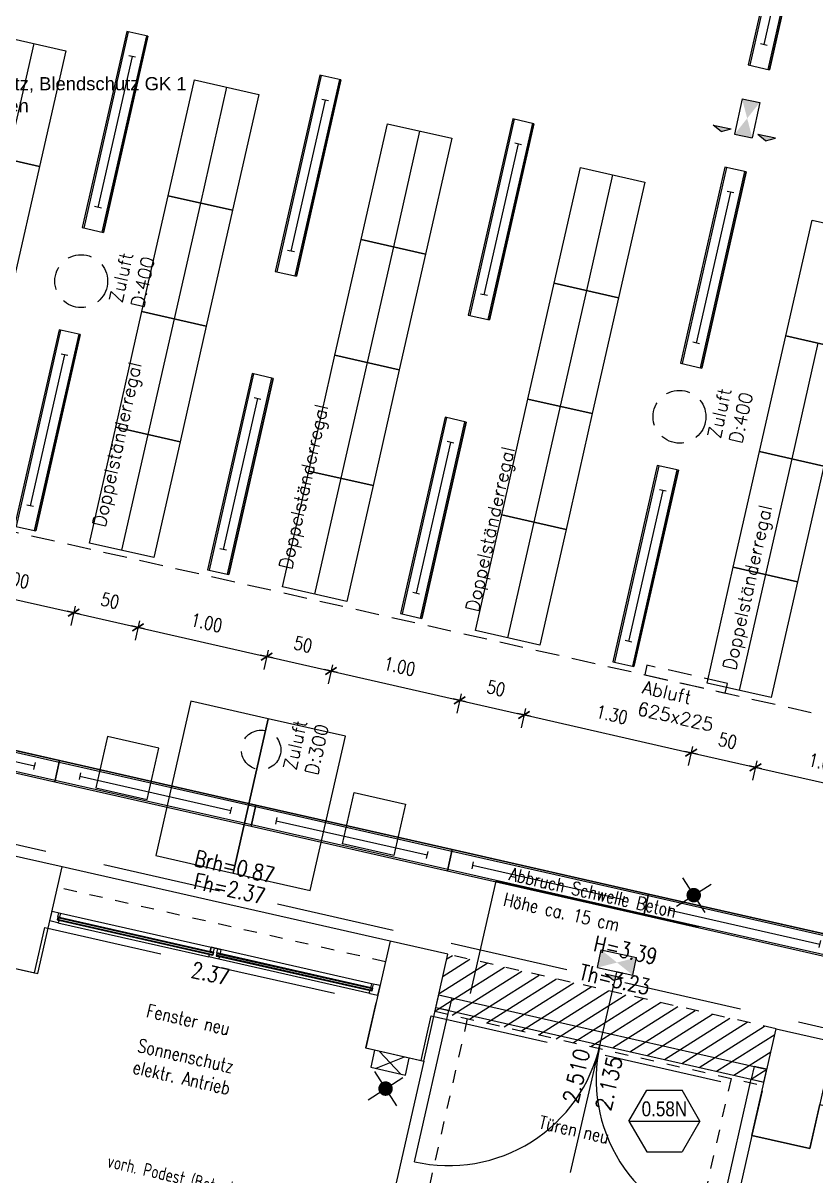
# Model space of a CAD drawing. Header units: metres. Extents: x -7 to 99688, y -10762 to -90.
# Drawn here: x 97.81 to 103.82, y -148.47 to -139.73 of the extents above; entities that cross this region are included whole.
import ezdxf
from ezdxf.enums import TextEntityAlignment as Align

# ---------------------------------------------------------------- set-up
doc = ezdxf.new("R2010")
doc.units = ezdxf.units.M
doc.header["$LTSCALE"] = 0.03
for name, pattern in [('DOT', [0]), ('GESTRICHELT', [9, 6, -3]), ('GESTRICHELT2', [4.5, 3, -1.5])]:
    doc.linetypes.add(name, pattern=pattern)
doc.layers.get('0').update_dxf_attribs({"linetype": 'CONTINUOUS'})
doc.layers.get('Defpoints').update_dxf_attribs({"linetype": 'CONTINUOUS'})
for name, color, linetype in [('A_abriss', 44, '_ABBRUCH'), ('A_ansicht', 9, 'CONTINUOUS'), ('A_bemaßung', 2, 'CONTINUOUS'), ('A_Deckenplan', 8, 'CONTINUOUS'), ('A_fenster', 7, 'CONTINUOUS'), ('A_Höhen', 3, 'CONTINUOUS'), ('A_möbel_neu', 1, 'CONTINUOUS'), ('A_NR_TÜR', 1, 'CONTINUOUS'), ('A_räume', 5, 'CONTINUOUS'), ('A_text', 5, 'CONTINUOUS'), ('A_treppe', 3, 'CONTINUOUS'), ('A_Tuer_neu', 1, 'CONTINUOUS'), ('A_Tuernummer_neu', 10, 'CONTINUOUS'), ('A_TXT-TUER', 1, 'CONTINUOUS'), ('A_verdeckt', 8, 'GESTRICHELT2'), ('A_wände', 6, 'CONTINUOUS'), ('CKMA0002', 2, 'CONTINUOUS'), ('E__LEUCHTEN', 6, 'CONTINUOUS')]:
    doc.layers.add(name, color=color, linetype=linetype)
doc.styles.add('arial-n', font='ARIALN.TTF')
doc.styles.add('BOLDSIMP_FNT', font='TXT.shx', dxfattribs={"width": 0.9, "height": 0.12})
doc.styles.add('NORM', font='simplex.shx', dxfattribs={"width": 0.7, "bigfont": 'bigfont.shx'})
doc.styles.add('PITSIMP8', font='PITSIMP8.SHX')
doc.styles.add('S70', font='DIN.SHX', dxfattribs={"width": 0.8, "height": 0.1})
doc.styles.add('SIMPLEX', font='simplex.shx', dxfattribs={"width": 0.8, "height": 0.1})
doc.styles.get("Standard").update_dxf_attribs({"font": 'txt', "height": 1})
doc.linetypes.add('_ABBRUCH', pattern='A,25,[101,cadkon.shx,S=3.5,R=0,X=0,Y=0],25', length=50)
doc.dimstyles.get("Standard").update_dxf_attribs({"dimtxt": 0.1, "dimasz": 0.05, "dimexe": 0.1, "dimexo": 0, "dimgap": 0.1, "dimtad": 1, "dimdec": 4, "dimrnd": 0.0025, "dimzin": 0, "dimdsep": 46, "dimtxsty": 'SIMPLEX', "dimblk": 'DIMCROSS', "dimblk1": 'DIMCROSS', "dimblk2": 'DIMCROSS', "dimsah": 1, "dimcen": 2.5, "dimdle": 0.025, "dimclrd": 1, "dimclre": 1, "dimclrt": 6, "dimadec": 0, "dimazin": 0, "dimtfac": 1, "dimtdec": 4, "dimtix": 1, "dimtmove": 2, "dimatfit": 3, "dimfxl": 1, "dimtvp": 1, "dimtolj": 1, "dimtzin": 0, "dimarcsym": 0})

# ---------------------------------------------------------------- blocks, each defined once
blk = doc.blocks.new('DIMCROSS')
at = {"color": 0, "linetype": 'ByBlock'}
blk.add_line((-1, 0), (1, 0), dxfattribs=at)
at = {"linetype": 'ByBlock'}
blk.add_line((-0.707107, -0.707107), (0.707107, 0.707107), dxfattribs=at)
blk = doc.blocks.new('*D114')
at = {"layer": 'CKMA0002', "color": 1, "lineweight": -2}
for p, q in [((96.7753, -143.8761), (97.1654, -143.9645)), ((97.2252, -143.9268), (97.1921, -144.0731))]:
    blk.add_line(p, q, dxfattribs=at)
at = {"layer": 'Defpoints', "color": 0}
for p in [(97.6428, -139.8257), (98.1305, -139.9363), (97.2142, -143.9756)]:
    blk.add_point(p, dxfattribs=at)
at = {"layer": 'CKMA0002', "color": 1, "lineweight": -2, "xscale": 0.05, "yscale": 0.05, "zscale": 0.05}
for p, rotation in [((96.7266, -143.865), 167.2193749375083), ((97.2142, -143.9756), 347.2193749375083)]:
    blk.add_blockref('DIMCROSS', p, dxfattribs=dict(at, rotation=rotation))
at = {"layer": 'CKMA0002', "color": 6, "insert": (97.0036, -143.774), "char_height": 0.1, "attachment_point": 5, "rotation": 347.21937, "style": 'SIMPLEX'}
blk.add_mtext('\\A1;50{\\A1\\H0.7x\\S;}', dxfattribs=at)
blk = doc.blocks.new('*D115')
at = {"layer": 'CKMA0002', "color": 1, "lineweight": -2}
for p, q in [((97.2629, -143.9867), (98.1406, -144.1857)), ((98.2004, -144.148), (98.1672, -144.2943))]:
    blk.add_line(p, q, dxfattribs=at)
at = {"layer": 'Defpoints', "color": 0}
for p in [(98.1305, -139.9363), (99.1056, -140.1574), (98.1893, -144.1968)]:
    blk.add_point(p, dxfattribs=at)
at = {"layer": 'CKMA0002', "color": 1, "lineweight": -2, "xscale": 0.05, "yscale": 0.05, "zscale": 0.05}
for p, rotation in [((97.2142, -143.9756), 167.2193749375083), ((98.1893, -144.1968), 347.2193749375083)]:
    blk.add_blockref('DIMCROSS', p, dxfattribs=dict(at, rotation=rotation))
at = {"layer": 'CKMA0002', "color": 6, "insert": (97.7349, -143.9399), "char_height": 0.1, "attachment_point": 5, "rotation": 347.21937, "style": 'SIMPLEX'}
blk.add_mtext('\\A1;1.00{\\A1\\H0.7x\\S;}', dxfattribs=at)
blk = doc.blocks.new('*D116')
at = {"layer": 'CKMA0002', "color": 1, "lineweight": -2}
for p, q in [((98.2381, -144.2079), (98.6282, -144.2964)), ((98.688, -144.2587), (98.6548, -144.4049))]:
    blk.add_line(p, q, dxfattribs=at)
at = {"layer": 'Defpoints', "color": 0}
for p in [(99.1056, -140.1574), (99.5932, -140.268), (98.6769, -144.3074)]:
    blk.add_point(p, dxfattribs=at)
at = {"layer": 'CKMA0002', "color": 1, "lineweight": -2, "xscale": 0.05, "yscale": 0.05, "zscale": 0.05}
for p, rotation in [((98.1893, -144.1968), 167.2193749375083), ((98.6769, -144.3074), 347.2193749375083)]:
    blk.add_blockref('DIMCROSS', p, dxfattribs=dict(at, rotation=rotation))
at = {"layer": 'CKMA0002', "color": 6, "insert": (98.4663, -144.1058), "char_height": 0.1, "attachment_point": 5, "rotation": 347.21937, "style": 'SIMPLEX'}
blk.add_mtext('\\A1;50{\\A1\\H0.7x\\S;}', dxfattribs=at)
blk = doc.blocks.new('*D117')
at = {"layer": 'CKMA0002', "color": 1, "lineweight": -2}
for p, q in [((98.7257, -144.3185), (99.6035, -144.5176)), ((99.6633, -144.4799), (99.6301, -144.6262))]:
    blk.add_line(p, q, dxfattribs=at)
at = {"layer": 'Defpoints', "color": 0}
for p in [(99.5932, -140.268), (100.5685, -140.4892), (99.6522, -144.5287)]:
    blk.add_point(p, dxfattribs=at)
at = {"layer": 'CKMA0002', "color": 1, "lineweight": -2, "xscale": 0.05, "yscale": 0.05, "zscale": 0.05}
for p, rotation in [((98.6769, -144.3074), 167.2193749375083), ((99.6522, -144.5287), 347.2193749375083)]:
    blk.add_blockref('DIMCROSS', p, dxfattribs=dict(at, rotation=rotation))
at = {"layer": 'CKMA0002', "color": 6, "insert": (99.1978, -144.2718), "char_height": 0.1, "attachment_point": 5, "rotation": 347.21937, "style": 'SIMPLEX'}
blk.add_mtext('\\A1;1.00{\\A1\\H0.7x\\S;}', dxfattribs=at)
blk = doc.blocks.new('*D118')
at = {"layer": 'CKMA0002', "color": 1, "lineweight": -2}
for p, q in [((99.701, -144.5397), (100.0911, -144.6282)), ((100.1509, -144.5905), (100.1177, -144.7368))]:
    blk.add_line(p, q, dxfattribs=at)
at = {"layer": 'Defpoints', "color": 0}
for p in [(100.5685, -140.4892), (101.0562, -140.5998), (100.1399, -144.6393)]:
    blk.add_point(p, dxfattribs=at)
at = {"layer": 'CKMA0002', "color": 1, "lineweight": -2, "xscale": 0.05, "yscale": 0.05, "zscale": 0.05}
for p, rotation in [((99.6522, -144.5287), 167.2193749375083), ((100.1399, -144.6393), 347.2193749375083)]:
    blk.add_blockref('DIMCROSS', p, dxfattribs=dict(at, rotation=rotation))
at = {"layer": 'CKMA0002', "color": 6, "insert": (99.9292, -144.4377), "char_height": 0.1, "attachment_point": 5, "rotation": 347.21937, "style": 'SIMPLEX'}
blk.add_mtext('\\A1;50{\\A1\\H0.7x\\S;}', dxfattribs=at)
blk = doc.blocks.new('*D119')
at = {"layer": 'CKMA0002', "color": 1, "lineweight": -2}
for p, q in [((100.1886, -144.6503), (101.0662, -144.8494)), ((101.1261, -144.8117), (101.0929, -144.958))]:
    blk.add_line(p, q, dxfattribs=at)
at = {"layer": 'Defpoints', "color": 0}
for p in [(101.0562, -140.5998), (102.0313, -140.821), (101.115, -144.8605)]:
    blk.add_point(p, dxfattribs=at)
at = {"layer": 'CKMA0002', "color": 1, "lineweight": -2, "xscale": 0.05, "yscale": 0.05, "zscale": 0.05}
for p, rotation in [((100.1399, -144.6393), 167.2193749375083), ((101.115, -144.8605), 347.2193749375083)]:
    blk.add_blockref('DIMCROSS', p, dxfattribs=dict(at, rotation=rotation))
at = {"layer": 'CKMA0002', "color": 6, "insert": (100.6606, -144.6036), "char_height": 0.1, "attachment_point": 5, "rotation": 347.21937, "style": 'SIMPLEX'}
blk.add_mtext('\\A1;1.00{\\A1\\H0.7x\\S;}', dxfattribs=at)
blk = doc.blocks.new('*D120')
at = {"layer": 'CKMA0002', "color": 1, "lineweight": -2}
for p, q in [((101.1638, -144.8715), (101.5538, -144.96)), ((101.6137, -144.9223), (101.5805, -145.0686))]:
    blk.add_line(p, q, dxfattribs=at)
at = {"layer": 'Defpoints', "color": 0}
for p in [(102.0313, -140.821), (102.5189, -140.9316), (101.6026, -144.9711)]:
    blk.add_point(p, dxfattribs=at)
at = {"layer": 'CKMA0002', "color": 1, "lineweight": -2, "xscale": 0.05, "yscale": 0.05, "zscale": 0.05}
for p, rotation in [((101.115, -144.8605), 167.2193749375083), ((101.6026, -144.9711), 347.2193749375083)]:
    blk.add_blockref('DIMCROSS', p, dxfattribs=dict(at, rotation=rotation))
at = {"layer": 'CKMA0002', "color": 6, "insert": (101.392, -144.7695), "char_height": 0.1, "attachment_point": 5, "rotation": 347.21937, "style": 'SIMPLEX'}
blk.add_mtext('\\A1;50{\\A1\\H0.7x\\S;}', dxfattribs=at)
blk = doc.blocks.new('*D121')
at = {"layer": 'CKMA0002', "color": 1, "lineweight": -2}
for p, q in [((101.6514, -144.9821), (102.8216, -145.2476)), ((102.8815, -145.2099), (102.8483, -145.3562))]:
    blk.add_line(p, q, dxfattribs=at)
at = {"layer": 'Defpoints', "color": 0}
for p in [(102.5189, -140.9316), (103.7867, -141.2192), (102.8704, -145.2587)]:
    blk.add_point(p, dxfattribs=at)
at = {"layer": 'CKMA0002', "color": 1, "lineweight": -2, "xscale": 0.05, "yscale": 0.05, "zscale": 0.05}
for p, rotation in [((101.6026, -144.9711), 167.2193749375083), ((102.8704, -145.2587), 347.2193749375083)]:
    blk.add_blockref('DIMCROSS', p, dxfattribs=dict(at, rotation=rotation))
at = {"layer": 'CKMA0002', "color": 6, "insert": (102.2697, -144.9686), "char_height": 0.1, "attachment_point": 5, "rotation": 347.21937, "style": 'SIMPLEX'}
blk.add_mtext('\\A1;1.30{\\A1\\H0.7x\\S;}', dxfattribs=at)
blk = doc.blocks.new('*D122')
at = {"layer": 'CKMA0002', "color": 1, "lineweight": -2}
for p, q in [((102.9192, -145.2697), (103.3092, -145.3582)), ((103.3691, -145.3205), (103.3359, -145.4668))]:
    blk.add_line(p, q, dxfattribs=at)
at = {"layer": 'Defpoints', "color": 0}
for p in [(103.7867, -141.2192), (104.2743, -141.3298), (103.358, -145.3693)]:
    blk.add_point(p, dxfattribs=at)
at = {"layer": 'CKMA0002', "color": 1, "lineweight": -2, "xscale": 0.05, "yscale": 0.05, "zscale": 0.05}
for p, rotation in [((102.8704, -145.2587), 167.2193749375083), ((103.358, -145.3693), 347.2193749375083)]:
    blk.add_blockref('DIMCROSS', p, dxfattribs=dict(at, rotation=rotation))
at = {"layer": 'CKMA0002', "color": 6, "insert": (103.1474, -145.1677), "char_height": 0.1, "attachment_point": 5, "rotation": 347.21937, "style": 'SIMPLEX'}
blk.add_mtext('\\A1;50{\\A1\\H0.7x\\S;}', dxfattribs=at)
blk = doc.blocks.new('*D123')
at = {"layer": 'CKMA0002', "color": 1, "lineweight": -2}
for p, q in [((103.4068, -145.3803), (104.2845, -145.5794)), ((104.3443, -145.5417), (104.3111, -145.688))]:
    blk.add_line(p, q, dxfattribs=at)
at = {"layer": 'Defpoints', "color": 0}
for p in [(104.2743, -141.3298), (105.2496, -141.551), (104.3332, -145.5905)]:
    blk.add_point(p, dxfattribs=at)
at = {"layer": 'CKMA0002', "color": 1, "lineweight": -2, "xscale": 0.05, "yscale": 0.05, "zscale": 0.05}
for p, rotation in [((103.358, -145.3693), 167.2193749375083), ((104.3332, -145.5905), 347.2193749375083)]:
    blk.add_blockref('DIMCROSS', p, dxfattribs=dict(at, rotation=rotation))
at = {"layer": 'CKMA0002', "color": 6, "insert": (103.8788, -145.3336), "char_height": 0.1, "attachment_point": 5, "rotation": 347.21937, "style": 'SIMPLEX'}
blk.add_mtext('\\A1;1.00{\\A1\\H0.7x\\S;}', dxfattribs=at)
blk = doc.blocks.new('PU1')
at = {"color": 3}
for p, q in [((-118.6, -55.3), (-118.6, 69.7)), ((-118.6, 69.7), (131.4, 69.7)), ((131.4, -55.3), (131.4, 69.7)), ((-118.6, -55.3), (131.4, -55.3)), ((-56.1, -86.6), (68.9, -86.6)), ((6.4, -117.8), (-56.1, -86.6)), ((6.4, -117.8), (68.9, -86.6))]:
    blk.add_line(p, q, dxfattribs=at)
for points in [[(-118.6, 69.7), (-118.6, -55.3), (131.4, -55.3), (131.4, 69.7)], [(68.9, -86.6), (-56.1, -86.6), (6.4, -117.8)]]:
    blk.add_solid(points, dxfattribs=at)
blk = doc.blocks.new('PL_PR')
at = {"color": 3}
for p, q in [((123.3, 155), (92.1, 217.5)), ((92.1, 217.5), (92.1, 92.5)), ((123.3, 155), (92.1, 92.5)), ((-126.7, -63.8), (-126.7, 61.2)), ((-126.7, 61.2), (123.3, 61.2)), ((123.3, -63.8), (123.3, 61.2)), ((-126.7, -63.8), (123.3, -63.8)), ((92.1, -220), (92.1, -95)), ((123.3, -157.5), (92.1, -95)), ((123.3, -157.5), (92.1, -220))]:
    blk.add_line(p, q, dxfattribs=at)
for points in [[(92.1, 92.5), (92.1, 217.5), (123.3, 155)], [(-126.7, 61.2), (-126.7, -63.8), (123.3, -63.8), (123.3, 61.2)], [(92.1, -95), (92.1, -220), (123.3, -157.5)]]:
    blk.add_solid(points, dxfattribs=at)
blk = doc.blocks.new('Sich.beleuchtung')
at = {"layer": 'E__LEUCHTEN', "color": 3}
for p, q in [((-100.1, 100.1), (100.1, -100.1)), ((-100.1, -100.1), (100.1, 100.1))]:
    blk.add_line(p, q, dxfattribs=at)
at = {"layer": 'E__LEUCHTEN', "color": 3, "const_width": 50}
blk.add_lwpolyline([(-25, 0, 1), (25, 0, 1)], format="xyb", close=True, dxfattribs=at)
blk = doc.blocks.new('wand1x26W')
at = {"layer": 'E__LEUCHTEN', "color": 6}
for p, q in [((-270, 120), (-270, -120)), ((270, 120), (-270, 120)), ((-191, 120), (191, -120)), ((191, 120), (-191, -120)), ((270, -120), (270, 120)), ((-270, -120), (270, -120))]:
    blk.add_line(p, q, dxfattribs=at)
blk = doc.blocks.new('2DEL_464')
for p, q in [((-0.5, 0.5), (0.5, 0.5)), ((-0.5, 0.425), (0.5, 0.425)), ((-0.3844, 0.16), (-0.3844, -0.16)), ((0.3844, 0.16), (0.3844, -0.16)), ((-0.3844, 0), (0.3844, 0)), ((-0.5, -0.425), (0.5, -0.425))]:
    blk.add_line(p, q)
blk.add_lwpolyline([(-0.5, -0.5), (0.5, -0.5), (0.5, 0.5), (-0.5, 0.5)], close=True)
at = {"style": 'PITSIMP8', "flags": 9}
for tag, p in [('BEZEICHNUNG', (-0.0298, 0.1793)), ('RAUM/GRUPPE', (-0.0298, 0.1593)), ('POS.NR.G-LV', (-0.0298, 0.1393)), ('FABRIKAT', (-0.0298, 0.1193)), ('KENNUNG', (-0.0298, 0.0793)), ('LEISTUNG', (-0.0298, 0.0593)), ('TYP', (-0.0298, 0.0993)), ('VOLUMENSTROM', (-0.0298, 0.0393)), ('DRUCK/-STUFE', (-0.0298, 0.0193)), ('ANSCHLUSS', (-0.0298, -0.0007)), ('TEMPERATUR', (-0.0298, -0.0607)), ('GROESSE', (-0.0298, -0.0207)), ('DN', (-0.0298, -0.0407)), ('SPANNUNG/FREQUENZ', (-0.0298, -0.1207)), ('SCHUTZART', (-0.0298, -0.1007)), ('DREHZAHL', (-0.0298, -0.0807)), ('GEWICHT', (-0.0298, -0.1407)), ('FREI', (-0.0298, -0.1607)), ('FREI', (-0.0298, -0.1807)), ('FREI', (-0.0298, -0.2007))]:
    blk.add_attdef(tag, text='', height=0.01, dxfattribs=at).set_placement(p, align=Align.MIDDLE)
blk = doc.blocks.new('Keller_bibo')
at = {"layer": 'A_verdeckt', "linetype": 'GESTRICHELT', "ltscale": 5}
for points in [[(97.461, -246.8288), (97.8938, -246.927), (97.9716, -246.5844), (100.4794, -247.1532), (100.4017, -247.4958), (100.8239, -247.5916), (100.9008, -247.2527), (103.4076, -247.8213), (103.3307, -248.1602), (103.7694, -248.2597), (103.8455, -247.9246), (106.3348, -248.4893)], [(89.2014, -244.0145), (107.8483, -248.2441), (110.3885, -237.0453), (91.7416, -232.8157), (89.2014, -244.0145)]]:
    blk.add_lwpolyline(points, dxfattribs=at)
blk = doc.blocks.new('Tür-Nr')
at = {"layer": 'A_NR_TÜR'}
for p, q in [((-0.0573, -108.8652), (0.0772, -108.6321)), ((0.0772, -108.6321), (0.3468, -108.6321)), ((0.4812, -108.8652), (0.3468, -108.6321)), ((-0.0573, -108.8652), (0.4812, -108.8652)), ((-0.0573, -108.8652), (0.0772, -109.0983)), ((0.4812, -108.8652), (0.3468, -109.0983)), ((0.0772, -109.0983), (0.3468, -109.0983))]:
    blk.add_line(p, q, dxfattribs=at)
at = {"layer": 'A_TXT-TUER', "style": 'arial-n', "flags": 4}
blk.add_attdef('TÜR-NR.', text='', height=0.1129, dxfattribs=at).set_placement((0.2114, -108.7723), align=Align.MIDDLE_CENTER)
at = {"layer": 'A_TXT-TUER', "style": 'NORM', "width": 0.7}
for tag, flags, p in [('BRANDSCHUTZ', 4, (0.2287, -108.9809)), ('DIN', 5, (0.214, -109.1983)), ('ABMESSUNG', 5, (0.214, -109.3327)), ('MATERIAL', 5, (0.214, -109.4671)), ('WANDART', 5, (0.214, -109.6015)), ('ZARGE', 5, (0.214, -109.7359)), ('SCHLOSS', 5, (0.214, -109.8703)), ('BESCHLÄGE', 5, (0.214, -110.0047)), ('SONSTIGES', 5, (0.214, -110.1391))]:
    blk.add_attdef(tag, text='', height=0.0784, dxfattribs=dict(at, flags=flags)).set_placement(p, align=Align.MIDDLE_CENTER)

msp = doc.modelspace()

# ---------------------------------------------------------------- hatches: boundary and pattern name
at = {"layer": 'A_abriss', "ltscale": 0.3}
h = msp.add_hatch(dxfattribs=at)
h.set_pattern_fill('ANSI31', color=256, scale=0.03, style=0)
h.set_pattern_definition([(212.22175, (84.36615, -137.72674), (0.05078706, -0.08058062), [])])
h.paths.add_polyline_path([(100.95755, -147.09391), (100.97736, -147.09841), (100.97737, -147.09835), (102.20118, -147.37595), (103.347, -147.63583), (103.347, -147.63583), (103.44454, -147.65795), (103.51421, -147.3508), (101.02705, -146.78664)])
h.paths.add_polyline_path([(101.03325, -147.21356), (102.17906, -147.47347), (103.32488, -147.73335), (103.347, -147.63583), (102.20118, -147.37595), (101.05536, -147.11604)])
h.paths.add_polyline_path([(100.93569, -147.19149), (100.95524, -147.19593), (100.95525, -147.19587), (101.03325, -147.21356), (101.05535, -147.11609), (100.95781, -147.09397)])
h.paths.add_polyline_path([(101.02716, -147.24038), (102.17267, -147.5002, 0.0058426), (102.17905, -147.4735, -0.0000065), (102.17906, -147.47347), (101.03325, -147.21356), (101.03323, -147.21362)], flags=17)
h.paths.add_polyline_path([(100.92943, -147.21822), (101.02716, -147.24038), (101.03323, -147.21362), (100.93549, -147.19145)])
h.paths.add_polyline_path([(103.3188, -147.76016), (103.41634, -147.78229), (103.42242, -147.75547), (103.32488, -147.73335)])
h.paths.add_polyline_path([(103.32488, -147.73335), (103.42242, -147.75547), (103.44454, -147.65795), (103.347, -147.63583)])

# ---------------------------------------------------------------- linework, layer by layer
at = {"layer": 'A_ansicht', "color": 9, "linetype": 'Continuous'}
msp.add_line((100.58918, -146.68732), (98.10151, -146.12311), dxfattribs=at)
at = {"layer": 'A_bemaßung'}
msp.add_line((101.95652, -148.44151), (102.30727, -146.92222), dxfattribs=at)
at = {"layer": 'A_Deckenplan', "linetype": 'GESTRICHELT'}
msp.add_line((92.68179, -142.43602), (107.3904, -145.77132), dxfattribs=at)
at = {"layer": 'A_Deckenplan', "color": 5, "linetype": 'GESTRICHELT'}
msp.add_lwpolyline([(102.51862, -144.6673), (103.12815, -144.80551), (103.14473, -144.73237), (102.53521, -144.59416)], close=True, dxfattribs=at)
for centre, radius in [((98.24698, -141.68275), 0.2), ((102.7818, -142.71091), 0.2), ((99.61038, -145.23676), 0.15)]:
    msp.add_circle(centre, radius, dxfattribs=at)
at = {"layer": 'A_fenster', "color": 10, "linetype": 'Continuous'}
for p, q in [((98.06928, -146.50265), (98.07636, -146.47144)), ((98.09001, -146.47454), (99.23193, -146.73352)), ((98.07016, -146.54694), (99.21534, -146.80666)), ((99.23193, -146.73352), (99.22485, -146.76473)), ((99.30605, -146.75033), (99.23193, -146.73352)), ((99.24923, -146.77026), (99.25631, -146.73905)), ((99.27459, -146.77601), (99.28166, -146.7448)), ((100.44796, -147.00931), (99.30605, -146.75033)), ((100.43464, -147.08319), (99.28946, -146.82347)), ((100.45453, -147.04361), (100.46161, -147.01241))]:
    msp.add_line(p, q, dxfattribs=at)
at = {"layer": 'A_fenster', "color": 2}
for p, q in [((98.06928, -146.50265), (98.06398, -146.52605)), ((98.06398, -146.52605), (99.24392, -146.79366)), ((98.0653, -146.5202), (99.24525, -146.78781)), ((98.06796, -146.5085), (99.2479, -146.77611)), ((98.06928, -146.50265), (99.24923, -146.77026)), ((98.07771, -146.51071), (98.07505, -146.52242)), ((99.24923, -146.77026), (99.24392, -146.79366)), ((99.27459, -146.77601), (99.26928, -146.79941)), ((100.44923, -147.06702), (99.26928, -146.79941)), ((100.45055, -147.06117), (99.27061, -146.79356)), ((100.45321, -147.04946), (99.27326, -146.78186)), ((100.45453, -147.04361), (99.27459, -146.77601)), ((100.44346, -147.04725), (100.4408, -147.05896)), ((100.45453, -147.04361), (100.44923, -147.06702))]:
    msp.add_line(p, q, dxfattribs=at)
at = {"layer": 'A_fenster', "color": 10, "linetype": 'Continuous'}
for points in [[(98.02565, -146.45994), (98.09001, -146.47454), (98.08294, -146.50575), (98.06928, -146.50265), (98.06398, -146.52605), (98.08049, -146.5298), (98.07844, -146.53884), (98.07016, -146.54694), (98.00906, -146.53308)], [(99.28946, -146.82347), (99.21534, -146.80666), (99.21954, -146.78813), (99.24392, -146.79366), (99.24923, -146.77026), (99.22485, -146.76473), (99.23193, -146.73352), (99.30605, -146.75033), (99.29897, -146.78154), (99.27459, -146.77601), (99.26928, -146.79941), (99.29366, -146.80494)], [(100.51232, -147.02391), (100.44796, -147.00931), (100.44088, -147.04052), (100.45453, -147.04361), (100.44923, -147.06702), (100.43271, -147.06327), (100.43066, -147.07231), (100.43464, -147.08319), (100.49574, -147.09705)]]:
    msp.add_lwpolyline(points, close=True, dxfattribs=at)
at = {"layer": 'A_möbel_neu'}
for p, q in [((97.88665, -139.88097), (97.68757, -140.75868)), ((99.34942, -140.21269), (99.15034, -141.09039)), ((100.81235, -140.54451), (100.61327, -141.42221)), ((102.27511, -140.87629), (102.07603, -141.75399)), ((99.15034, -141.09039), (98.95126, -141.9681)), ((100.61327, -141.42221), (100.41419, -142.29992)), ((102.07603, -141.75399), (101.87695, -142.6317)), ((98.95126, -141.9681), (98.75218, -142.8458)), ((103.83144, -142.15216), (103.63236, -143.02987)), ((100.41419, -142.29992), (100.21511, -143.17763)), ((101.87695, -142.6317), (101.67787, -143.5094)), ((98.75218, -142.8458), (98.5531, -143.72351)), ((103.63236, -143.02987), (103.43328, -143.90757)), ((100.21511, -143.17763), (100.01603, -144.05533)), ((101.67787, -143.5094), (101.47878, -144.38711)), ((103.43328, -143.90757), (103.23419, -144.78528))]:
    msp.add_line(p, q, dxfattribs=at)
for points in [[(97.64284, -139.82567), (98.13046, -139.93627), (97.93138, -140.81398), (97.44376, -140.70338)], [(99.10562, -140.15739), (99.59323, -140.26799), (99.39415, -141.14569), (98.90654, -141.03509)], [(100.56854, -140.48921), (101.05616, -140.59981), (100.85708, -141.47751), (100.36946, -141.36691)], [(97.44376, -140.70338), (97.93138, -140.81398), (97.73229, -141.69169), (97.24468, -141.58108)], [(102.0313, -140.82099), (102.51892, -140.93159), (102.31984, -141.80929), (101.83222, -141.69869)], [(98.90654, -141.03509), (99.39415, -141.14569), (99.19507, -142.0234), (98.70746, -141.9128)], [(103.78671, -141.21915), (104.27433, -141.32976), (104.07525, -142.20746), (103.58763, -142.09686)], [(100.36946, -141.36691), (100.85708, -141.47751), (100.65799, -142.35522), (100.17038, -142.24462)], [(101.83222, -141.69869), (102.31984, -141.80929), (102.12075, -142.687), (101.63314, -142.5764)], [(98.70746, -141.9128), (99.19507, -142.0234), (98.99599, -142.9011), (98.50837, -142.7905)], [(103.58763, -142.09686), (104.07525, -142.20746), (103.87616, -143.08517), (103.38855, -142.97457)], [(100.17038, -142.24462), (100.65799, -142.35522), (100.45891, -143.23293), (99.9713, -143.12232)], [(101.63314, -142.5764), (102.12075, -142.687), (101.92167, -143.5647), (101.43406, -143.4541)], [(98.50837, -142.7905), (98.99599, -142.9011), (98.79691, -143.77881), (98.30929, -143.66821)], [(103.38855, -142.97457), (103.87616, -143.08517), (103.67708, -143.96287), (103.18947, -143.85227)], [(99.9713, -143.12232), (100.45891, -143.23293), (100.25983, -144.11063), (99.77222, -144.00003)], [(101.43406, -143.4541), (101.92167, -143.5647), (101.72259, -144.44241), (101.23498, -144.33181)], [(103.18947, -143.85227), (103.67708, -143.96287), (103.478, -144.84058), (102.99039, -144.72998)], [(98.8133, -146.03849), (99.39843, -146.17121), (99.66387, -145.00094), (99.07874, -144.86822)], [(99.39843, -146.17121), (99.98357, -146.30393), (100.24901, -145.13366), (99.66387, -145.00094)], [(98.35722, -145.52489), (98.74731, -145.61337), (98.83579, -145.22328), (98.4457, -145.1348)], [(100.6166, -146.03736), (100.22651, -145.94888), (100.31499, -145.55879), (100.70508, -145.64727)]]:
    msp.add_lwpolyline(points, close=True, dxfattribs=at)
at = {"layer": 'A_text'}
for q in [(101.19517, -147.08471), (102.92643, -146.57975)]:
    msp.add_line((101.38878, -146.23102), q, dxfattribs=at)
at = {"layer": 'A_treppe', "color": 9, "linetype": 'GESTRICHELT', "ltscale": 0.5}
for p, q in [((101.17345, -147.27357), (100.53361, -150.09482)), ((103.17252, -147.72698), (102.53268, -150.5482))]:
    msp.add_line(p, q, dxfattribs=at)
at = {"layer": 'A_treppe', "color": 10}
for p, q in [((100.844, -147.5959), (100.2898, -150.03952)), ((103.33061, -148.16019), (102.77649, -150.60349))]:
    msp.add_line(p, q, dxfattribs=at)
for points in [[(101.03323, -147.21362), (100.93569, -147.19149), (100.95781, -147.09397), (101.05535, -147.11609)], [(103.32488, -147.73335), (103.42242, -147.75547), (103.44454, -147.65795), (103.347, -147.63583)]]:
    msp.add_lwpolyline(points, close=True, dxfattribs=at)
for centre, start, end in [((101.03323, -147.21362), 257.219229, 347.222499), ((103.32488, -147.73335), 167.22101, 257.221253)]:
    msp.add_arc(centre, 1.17492, start, end, dxfattribs=at)
at = {"layer": 'A_Tuer_neu', "linetype": 'Continuous'}
for p, q in [((100.97737, -147.09835), (102.20118, -147.37595)), ((100.95525, -147.19587), (102.17906, -147.47347)), ((100.77332, -148.35943), (101.03325, -147.21356)), ((102.20118, -147.37595), (103.42503, -147.65353)), ((102.17906, -147.47347), (103.40291, -147.75105)), ((103.065, -148.87917), (103.32488, -147.73335))]:
    msp.add_line(p, q, dxfattribs=at)
at = {"layer": 'A_verdeckt'}
for p, q in [((100.55329, -146.84324), (98.06662, -146.27925)), ((103.51421, -147.3508), (101.02705, -146.78664)), ((100.92943, -147.21822), (103.41634, -147.78229))]:
    msp.add_line(p, q, dxfattribs=at)
at = {"layer": 'A_wände', "color": 1, "linetype": 'Continuous'}
for p, q in [((98.06662, -146.27925), (98.06613, -146.2791)), ((100.5538, -146.84336), (100.55331, -146.84324))]:
    msp.add_line(p, q, dxfattribs=at)
at = {"layer": 'A_wände', "linetype": 'Continuous'}
for points in [[(98.10151, -146.12311), (97.66369, -146.02377), (97.62777, -146.17971), (97.57026, -146.43328), (97.47961, -146.83304), (97.91843, -146.9326), (98.10202, -146.12323)], [(100.84394, -147.59615), (101.02705, -146.78664), (100.58867, -146.68721), (100.40512, -147.49662), (100.84394, -147.59615)], [(103.76943, -148.25969), (103.33061, -148.16019), (103.51421, -147.35079), (103.95302, -147.45029), (103.76943, -148.25969)]]:
    msp.add_lwpolyline(points, dxfattribs=at)

# ---------------------------------------------------------------- block references
at = {"layer": 'A_Tuernummer_neu'}
ref = msp.add_blockref('Tür-Nr', (102.45603, -39.18567), dxfattribs=at)
ref.add_attrib('TÜR-NR.', '0.58N', dxfattribs={"layer": 'A_TXT-TUER', "height": 0.112896, "style": 'arial-n'}).set_placement((102.66738, -147.95802), align=Align.MIDDLE_CENTER)
at = {"layer": 'A_verdeckt', "linetype": 'GESTRICHELT'}
msp.add_blockref('Keller_bibo', (0, 100), dxfattribs=at)
at = {"layer": 'E__LEUCHTEN', "color": 7, "linetype": 'Continuous', "yscale": 0.164999999999992, "zscale": 1.526}
for p, xscale, rotation in [((103.55158, -139.31712), 1.526000000000011, 257.2203920288506), ((98.50365, -140.55113), 1.526000000000011, 257.2203920288506), ((99.96643, -140.88284), 1.526000000000011, 257.2203920288506), ((101.42935, -141.21466), 1.526000000000011, 257.2203920288506), ((103.03839, -141.57965), 1.526000000000011, 257.2203920288506), ((97.99047, -142.81366), 1.526000000000011, 257.2203920288506), ((99.45324, -143.14537), 1.526000000000011, 257.2203920288506), ((100.91617, -143.47719), 1.526000000000011, 257.2203920288506), ((102.5252, -143.84218), 1.526000000000011, 257.2203920288506), ((97.31992, -145.22864), 1.525999999999997, 347.220146982277), ((98.80812, -145.5662), 1.525999999999997, 347.220146982277), ((100.29631, -145.90376), 1.525999999999997, 347.220146982277), ((101.78451, -146.24132), 1.525999999999997, 347.220146982277), ((103.27271, -146.57888), 1.525999999999997, 347.220146982277)]:
    msp.add_blockref('2DEL_464', p, dxfattribs=dict(at, xscale=xscale, rotation=rotation))
at = {"layer": 'E__LEUCHTEN', "color": 7}
for name, p, xscale, yscale, zscale, rotation in [('PL_PR', (103.29596, -140.45049), 0.001100000000006754, 0.001100000000008095, 0.0011, 258.1281020756716), ('Sich.beleuchtung', (102.88977, -146.33795), 0.001098735000002128, 0.001098734999999351, 0.001098735, 347.6524336641262), ('PU1', (102.29983, -146.85506), 0.001099999999994497, 0.001100000000008095, 0.0011, 347.9128787413452), ('Sich.beleuchtung', (100.55381, -147.80473), 0.001098735000002128, 0.001098734999999351, 0.001098735, 347.6524336641262)]:
    msp.add_blockref(name, p, dxfattribs=dict(at, xscale=xscale, yscale=yscale, zscale=zscale, rotation=rotation))
at = {"layer": 'E__LEUCHTEN', "color": 2, "xscale": 0.000499999999997505, "yscale": 0.0005500000000040473, "zscale": 0.00055, "rotation": 347.2193749385247}
msp.add_blockref('wand1x26W', (100.58734, -147.60833), dxfattribs=at)

# ---------------------------------------------------------------- texts
at = {"layer": 'A_bemaßung', "color": 7, "linetype": 'DOT', "style": 'BOLDSIMP_FNT', "width": 0.9}
for s, p in [('2.510', (102.04623, -147.9323)), ('2.135', (102.29391, -147.98948))]:
    msp.add_text(s, height=0.12, rotation=77, dxfattribs=at).set_placement(p, align=Align.BOTTOM_LEFT)
at = {"layer": 'A_Deckenplan', "color": 5, "linetype": 'GESTRICHELT', "char_height": 0.1, "width": 1, "attachment_point": 1}
for s, insert, rotation in [('{\\Fsimplex.shx;Zuluft\\PD:400}', (98.45899, -141.83183), 77.223765), ('{\\Fsimplex.shx;Zuluft\\PD:400}', (102.99374, -142.86027), 77.223765), ('{\\Fsimplex.shx;Abluft\\P625x225}', (102.51343, -144.7086), 347.223765), ('{\\Fsimplex.shx;Zuluft\\PD:300}', (99.77804, -145.37649), 77.223765)]:
    msp.add_mtext(s, dxfattribs=dict(at, insert=insert, rotation=rotation))
at = {"layer": 'A_Höhen', "linetype": 'Continuous', "style": 'SIMPLEX', "width": 0.8}
for s, p in [('Brh=0.87', (99.4095, -146.12237)), ('Fh=2.37', (99.37188, -146.28819)), ('H=3.39', (102.37302, -146.75415)), ('2.37', (99.22591, -146.93181)), ('Th=3.23', (102.2916, -146.97737))]:
    msp.add_text(s, height=0.12, rotation=347.2, dxfattribs=at).set_placement(p, align=Align.MIDDLE_CENTER)
at = {"layer": 'A_räume', "linetype": 'Continuous', "insert": (96.27346, -137.96847), "char_height": 0.15, "width": 6.6459, "attachment_point": 1}
msp.add_mtext('{\\fArial|b0|i0|c0|p34;SANIERUNG \\PBibliothek \\P(Aula)\\P00.54.033\\PF =  296,47m²\\PU =  76,85m\\P\\H0.6667x;RH: 3,53 m\\PFB: Text. Belag\\PW:  spachteln, Anstrich\\PD:  GK-UD GK glatt\\PSonstiges: Sonnenschutz, Blendschutz GK 1\\P                  Waschbecken      }', dxfattribs=at)
at = {"layer": 'A_text', "width": 0.8}
for s, rotation, style, p in [('Abbruch Schwelle Beton', 347.221754, 'SIMPLEX', (101.48319, -146.22346)), ('Höhe ca. 15 cm', 347.221754, 'SIMPLEX', (101.43953, -146.41593)), ('vorh. Podest (Beton) abbrechen', 347, 'S70', (98.43623, -148.40001))]:
    msp.add_text(s, height=0.1, rotation=rotation, dxfattribs=dict(at, style=style)).set_placement(p)
at = {"layer": 'A_text', "linetype": 'Continuous', "char_height": 0.1, "width": 1, "attachment_point": 1, "rotation": 77.416918}
for insert in [(98.33028, -143.53266), (99.74436, -143.8534), (101.15844, -144.17414), (103.1089, -144.61653)]:
    msp.add_mtext('\\Fsimplex.shx;Doppelständerregal', dxfattribs=dict(at, insert=insert))
at = {"layer": 'A_text', "char_height": 0.1, "width": 1.1421, "attachment_point": 1, "rotation": 347.221754, "style": 'SIMPLEX'}
for s, insert in [('{\\Fsimplex.shx;Fenster neu}', (98.75578, -147.16143)), ('{\\Fsimplex.shx;Sonnenschutz\\Pelektr. Antrieb}', (98.68926, -147.42687)), ('{\\Fsimplex.shx;Türen neu}', (101.73134, -148.00697))]:
    msp.add_mtext(s, dxfattribs=dict(at, insert=insert))

# ---------------------------------------------------------------- dimensions: what is measured, and where the dimension line sits
at = {"layer": 'CKMA0002'}
for base, p1, p2, text, override, picture, middle in [((97.21418, -143.97561), (97.64284, -139.82567), (98.13046, -139.93627), '50{\\A1\\H0.7x\\S;}', {"dimexo": 4.091954, "dimse1": 1}, '*D114', (97.00356, -143.77402)), ((98.18932, -144.19681), (98.13046, -139.93627), (99.10562, -140.15737), '1.00{\\A1\\H0.7x\\S;}', {"dimexo": 4.092061, "dimse1": 1}, '*D115', (97.73493, -143.93993)), ((98.67693, -144.30742), (99.10562, -140.15737), (99.59324, -140.26797), '50{\\A1\\H0.7x\\S;}', {"dimexo": 4.09207, "dimse1": 1}, '*D116', (98.46631, -144.10583)), ((99.65224, -144.52866), (99.59324, -140.26797), (100.56854, -140.48921), '1.00{\\A1\\H0.7x\\S;}', {"dimexo": 4.09207, "dimse1": 1}, '*D117', (99.19777, -144.27175)), ((100.13985, -144.63927), (100.56854, -140.48921), (101.05616, -140.59981), '50{\\A1\\H0.7x\\S;}', {"dimexo": 4.092079, "dimse1": 1}, '*D118', (99.92923, -144.43768)), ((101.11499, -144.86046), (101.05616, -140.59981), (102.0313, -140.82099), '1.00{\\A1\\H0.7x\\S;}', {"dimexo": 4.092101, "dimse1": 1}, '*D119', (100.66061, -144.60358)), ((101.6026, -144.97107), (102.0313, -140.82099), (102.51892, -140.93159), '50{\\A1\\H0.7x\\S;}', {"dimexo": 4.09211, "dimse1": 1}, '*D120', (101.39198, -144.76949)), ((102.8704, -145.25866), (102.51892, -140.93159), (103.78671, -141.21915), '1.30{\\A1\\H0.7x\\S;}', {"dimexo": 4.092133, "dimse1": 1}, '*D121', (102.26968, -144.96858)), ((103.35801, -145.36927), (103.78671, -141.21915), (104.27433, -141.32975), '50{\\A1\\H0.7x\\S;}', {"dimexo": 4.092141, "dimse1": 1}, '*D122', (103.14739, -145.16768)), ((104.33323, -145.59049), (104.27433, -141.32975), (105.24956, -141.55095), '1.00{\\A1\\H0.7x\\S;}', {"dimexo": 4.092159, "dimse1": 1}, '*D123', (103.8788, -145.33359))]:
    dim = msp.add_linear_dim(base=base, p1=p1, p2=p2, angle=347.219375, text=text, dimstyle='Standard', override=override, dxfattribs=at)
    dim.commit()
    dim.dimension.update_dxf_attribs({"geometry": picture, "text_midpoint": middle})

doc.saveas('drawing.dxf')
